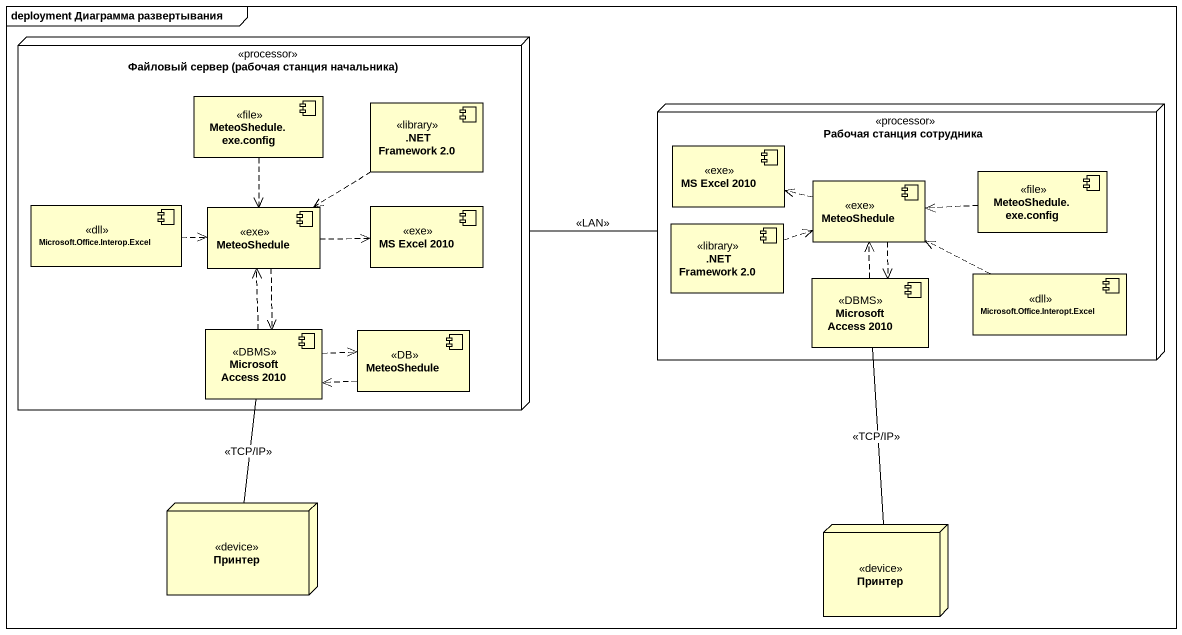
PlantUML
@startuml
mainframe deployment Диаграмма развертывания
node "Файловый сервер (рабочая станция начальника)" as Файловый_сервер_рабочая <<processor>> {
  component "MeteoShedule.exe.config" as MeteoShedule_exe_config <<file>>
  component ".NET Framework 2.0" as NET_Framework_2_0 <<library>>
  component "Microsoft.Office.Interop.Excel" as Microsoft_Office_Interop <<dll>>
  component "MS Excel 2010" as MS_Excel_2010_2 <<exe>>
  component "MeteoShedule" as MeteoShedule_2 <<exe>>
  component "Microsoft Access 2010" as Microsoft_Access_2010_2 <<DBMS>>
  component "MeteoShedule" as MeteoShedule_3 <<DB>>
}
node "Рабочая станция сотрудника" as Рабочая_станция_сотрудника <<processor>> {
  component "MS Excel 2010" as MS_Excel_2010 <<exe>>
  component MeteoShedule <<exe>>
  component "MeteoShedule.exe.config" as MeteoShedule_exe_config_2 <<file>>
  component ".NET Framework 2.0" as NET_Framework_2_0_2 <<library>>
  component "Microsoft Access 2010" as Microsoft_Access_2010 <<DBMS>>
  component "Microsoft.Office.Interopt.Excel" as Microsoft_Office_Interopt <<dll>>
}
node Принтер <<device>>
node "Принтер" as Принтер_2 <<device>>
Файловый_сервер_рабочая -right- Рабочая_станция_сотрудника : <<LAN>>
MeteoShedule_exe_config ..> MeteoShedule_2
NET_Framework_2_0 ..> MeteoShedule_2
Microsoft_Office_Interop .right.> MeteoShedule_2
MeteoShedule .left.> MS_Excel_2010
MeteoShedule ..> Microsoft_Access_2010
MeteoShedule_exe_config_2 .left.> MeteoShedule
MeteoShedule_2 .right.> MS_Excel_2010_2
MeteoShedule_2 ..> Microsoft_Access_2010_2
NET_Framework_2_0_2 .right.> MeteoShedule
Microsoft_Access_2010 .up.> MeteoShedule
Microsoft_Access_2010 -- Принтер_2 : <<TCP/IP>>
Microsoft_Office_Interopt .left.> MeteoShedule
Microsoft_Access_2010_2 .up.> MeteoShedule_2
Microsoft_Access_2010_2 .right.> MeteoShedule_3
Microsoft_Access_2010_2 -- Принтер : <<TCP/IP>>
MeteoShedule_3 .left.> Microsoft_Access_2010_2
@enduml
